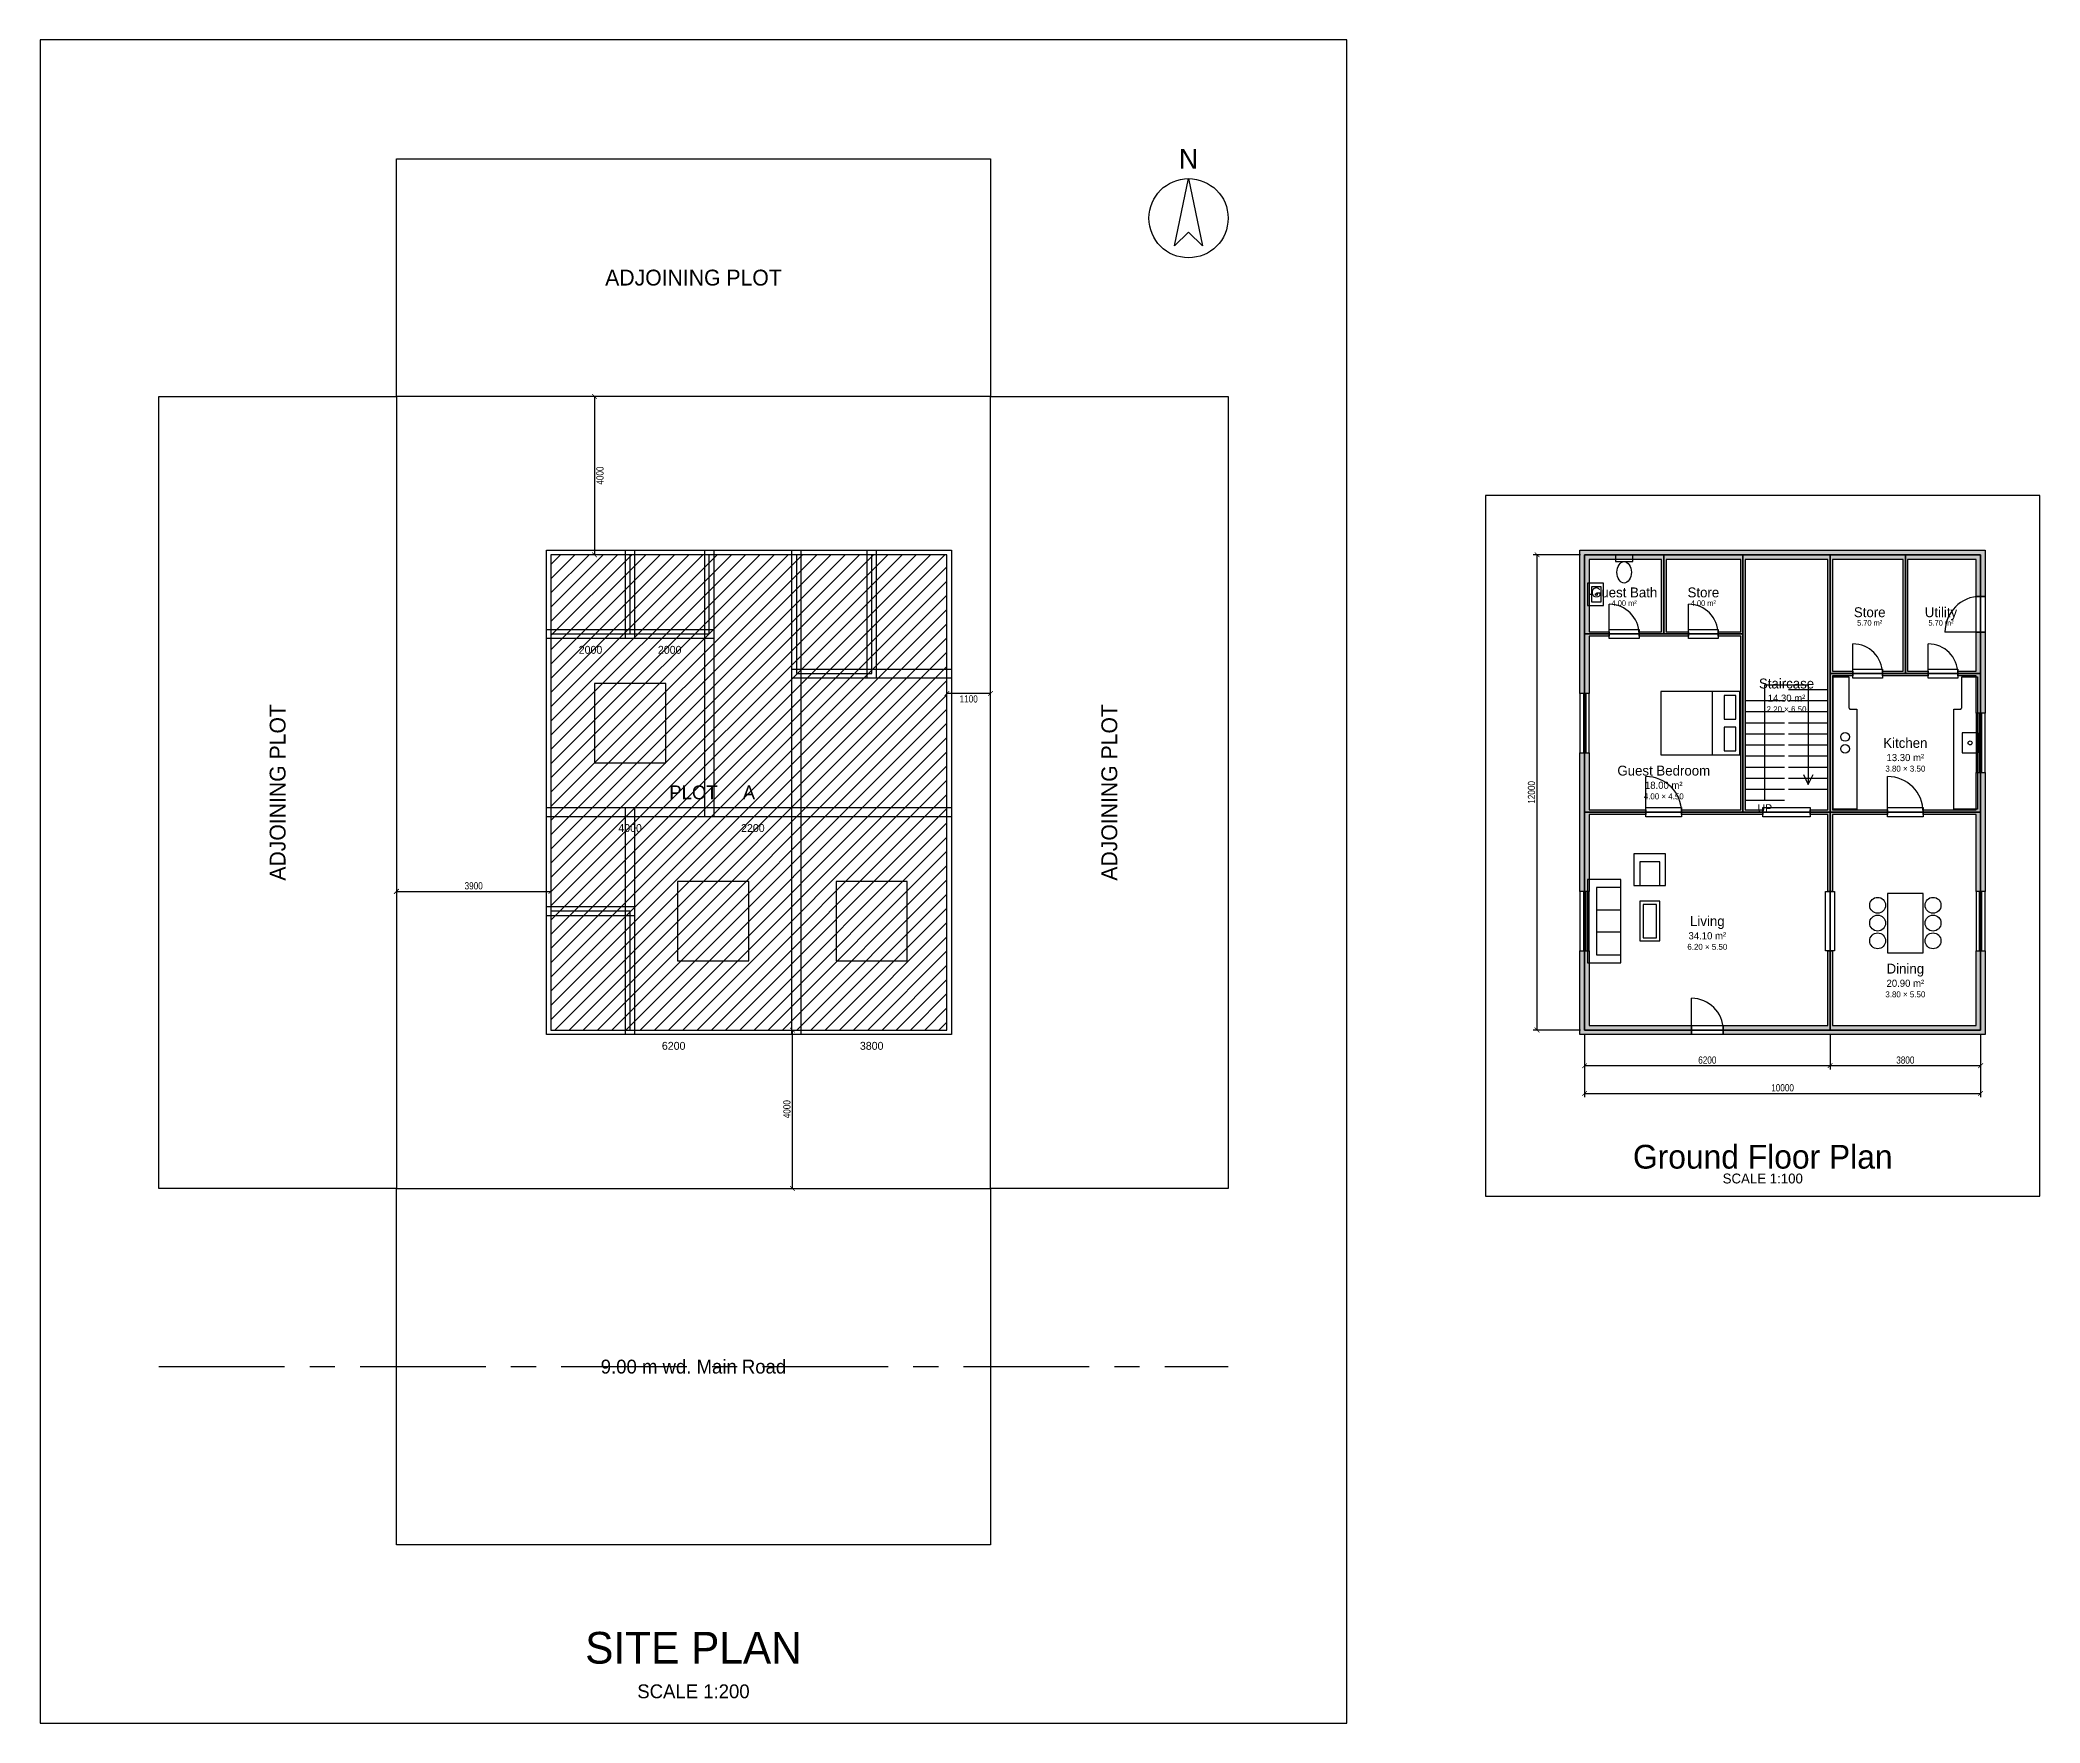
# Model space of a CAD drawing. Header units: metres. Extents: x -9 to 104, y -14 to 29.
# Drawn here: x -9 to 41.5, y -13.5 to 29 of the extents above; entities that cross this region are included whole.
import ezdxf
from ezdxf.enums import TextEntityAlignment as Align

# ---------------------------------------------------------------- set-up
doc = ezdxf.new("R2010")
doc.units = ezdxf.units.M
doc.linetypes.add('CENTER', pattern=[5.08, 3.175, -0.635, 0.635, -0.635])
for name, color, linetype in [('ANNO', 7, 'Continuous'), ('CENTRELINE', 1, 'CENTER'), ('DIMENSION', 3, 'Continuous'), ('DOOR-SWING', 2, 'Continuous'), ('FURNITURE', 8, 'Continuous'), ('GLAZING', 4, 'Continuous'), ('HATCH', 8, 'Continuous'), ('TEXT', 7, 'Continuous'), ('TITLE', 7, 'Continuous'), ('WALL', 7, 'Continuous')]:
    doc.layers.add(name, color=color, linetype=linetype)
doc.styles.add('OpenSansCondensed-Light', font='OpenSansCondensed-Light.ttf')
doc.dimstyles.new('EZDXF', dxfattribs={"dimtxt": 0.18, "dimasz": 0.12, "dimexe": 0.1, "dimexo": 0.1, "dimgap": 0.05, "dimtad": 1, "dimdec": 0, "dimlfac": 1000, "dimzin": 12, "dimdsep": 46, "dimtxsty": 'OpenSansCondensed-Light', "dimblk": 'ARCHTICK', "dimcen": 2.5, "dimazin": 3, "dimtfac": 0.5, "dimtmove": 2, "dimatfit": 3})

# ---------------------------------------------------------------- blocks, each defined once
blk = doc.blocks.new('_ARCHTICK')
at = {"color": 0, "linetype": 'BYBLOCK', "const_width": 0.15}
blk.add_lwpolyline([(-0.5, -0.5), (0.5, 0.5)], dxfattribs=at)
blk = doc.blocks.new('NORTH')
blk.add_lwpolyline([(0, 1), (0.35, -0.7), (0, -0.35), (-0.35, -0.7)], close=True)
blk.add_circle((0, 0), 1)
blk.add_text('N', height=0.5).set_placement((0, 1.5), align=Align.MIDDLE_CENTER)
blk = doc.blocks.new('SOFA-3')
for p, q in [((-0.28, -0.42), (-0.28, 0.2)), ((0.28, -0.42), (0.28, 0.2))]:
    blk.add_line(p, q)
for points in [[(-1.05, -0.42), (1.05, -0.42), (1.05, 0.42), (-1.05, 0.42)], [(-0.85, -0.42), (0.85, -0.42), (0.85, 0.2), (-0.85, 0.2)]]:
    blk.add_lwpolyline(points, close=True)
blk = doc.blocks.new('COFFEE')
for points in [[(-0.5, -0.25), (0.5, -0.25), (0.5, 0.25), (-0.5, 0.25)], [(-0.42, -0.17), (0.42, -0.17), (0.42, 0.17), (-0.42, 0.17)]]:
    blk.add_lwpolyline(points, close=True)
blk = doc.blocks.new('ARMCHAIR')
for points in [[(-0.4, -0.4), (0.4, -0.4), (0.4, 0.4), (-0.4, 0.4)], [(-0.25, -0.4), (0.25, -0.4), (0.25, 0.2), (-0.25, 0.2)]]:
    blk.add_lwpolyline(points, close=True)
blk = doc.blocks.new('DINING-6')
blk.add_lwpolyline([(-0.75, -0.45), (0.75, -0.45), (0.75, 0.45), (-0.75, 0.45)], close=True)
for centre in [(-0.45, 0.7), (0, 0.7), (0.45, 0.7), (-0.45, -0.7), (0, -0.7), (0.45, -0.7)]:
    blk.add_circle(centre, 0.2)
blk = doc.blocks.new('BED-D')
blk.add_line((-0.8, 0.3), (0.8, 0.3))
for points in [[(-0.8, -1), (0.8, -1), (0.8, 1), (-0.8, 1)], [(-0.7, 0.6), (-0.1, 0.6), (-0.1, 0.9), (-0.7, 0.9)], [(0.1, 0.6), (0.7, 0.6), (0.7, 0.9), (0.1, 0.9)]]:
    blk.add_lwpolyline(points, close=True)
blk = doc.blocks.new('WC')
blk.add_lwpolyline([(-0.22, 0.25), (0.22, 0.25), (0.22, 0.42), (-0.22, 0.42)], close=True)
blk.add_ellipse((0, -0.02), major_axis=(0, 0.27), ratio=0.68)
blk = doc.blocks.new('BASIN')
blk.add_line((0, 0.1), (0, 0.17))
for points in [[(-0.28, -0.2), (0.28, -0.2), (0.28, 0.2), (-0.28, 0.2)], [(-0.19, -0.14), (0.19, -0.14), (0.19, 0.1), (-0.19, 0.1)]]:
    blk.add_lwpolyline(points, close=True)
blk.add_circle((0, -0.02), 0.025)
blk = doc.blocks.new('BED-DOUBLE')
blk.add_lwpolyline([(0, 0), (1.8, 0), (1.8, 2), (0, 2)], close=True)

msp = doc.modelspace()

# ---------------------------------------------------------------- hatches: boundary and pattern name
at = {"layer": 'HATCH'}
h = msp.add_hatch(dxfattribs=at)
h.set_pattern_fill('ANSI31', scale=0.08)
h.paths.add_polyline_path([(3.9, 4), (13.9, 4), (13.9, 16), (3.9, 16)])
for points in [[(29.885, 13.885), (29.885, 14), (29.885, 14.115), (29.885, 15.885), (29.885, 16), (29.885, 16.115), (30.115, 16.115), (31.885, 16.115), (32, 16.115), (32.115, 16.115), (33.885, 16.115), (34, 16.115), (34.115, 16.115), (36.085, 16.115), (36.2, 16.115), (36.315, 16.115), (37.985, 16.115), (38.1, 16.115), (38.215, 16.115), (39.885, 16.115), (40, 16.115), (40.115, 16.115), (40.115, 15.885), (40.115, 14.95), (39.885, 14.95), (39.885, 15.885), (38.215, 15.885), (38.1575, 15.885), (38.1575, 13.0575), (38.675, 13.0575), (38.675, 12.9425), (38.1575, 12.9425), (38.1, 12.9425), (38.0425, 12.9425), (37.525, 12.9425), (37.525, 13.0575), (38.0425, 13.0575), (38.0425, 15.885), (37.985, 15.885), (36.315, 15.885), (36.2575, 15.885), (36.2575, 13.0575), (36.775, 13.0575), (36.775, 12.9425), (36.2575, 12.9425), (36.2575, 9.5575), (37.65, 9.5575), (37.65, 9.4425), (36.2575, 9.4425), (36.2575, 7.5), (36.1425, 7.5), (36.1425, 9.4425), (35.7, 9.4425), (35.7, 9.5575), (36.1425, 9.5575), (36.1425, 12.9425), (36.1425, 13), (36.1425, 13.0575), (36.1425, 15.885), (36.085, 15.885), (34.115, 15.885), (34.0575, 15.885), (34.0575, 14.0575), (34.0575, 14), (34.0575, 13.9425), (34.0575, 9.5575), (34.5, 9.5575), (34.5, 9.4425), (34.0575, 9.4425), (34, 9.4425), (33.9425, 9.4425), (32.45, 9.4425), (32.45, 9.5575), (33.9425, 9.5575), (33.9425, 13.9425), (33.375, 13.9425), (33.375, 14.0575), (33.9425, 14.0575), (33.9425, 15.885), (33.885, 15.885), (32.115, 15.885), (32.0575, 15.885), (32.0575, 14.0575), (32.625, 14.0575), (32.625, 13.9425), (32.0575, 13.9425), (32, 13.9425), (31.9425, 13.9425), (31.375, 13.9425), (31.375, 14.0575), (31.9425, 14.0575), (31.9425, 15.885), (31.885, 15.885), (30.115, 15.885), (30.115, 14.115), (30.115, 14.0575), (30.625, 14.0575), (30.625, 13.9425), (30.115, 13.9425), (30.115, 13.885), (30.115, 12.5), (29.885, 12.5)], [(40.115, 13.115), (40.115, 13), (40.115, 12.885), (40.115, 12), (39.885, 12), (39.885, 12.885), (39.885, 12.9425), (39.425, 12.9425), (39.425, 13.0575), (39.885, 13.0575), (39.885, 13.115), (39.885, 14.05), (40.115, 14.05)], [(29.885, 9.385), (29.885, 9.5), (29.885, 9.615), (29.885, 11), (30.115, 11), (30.115, 9.615), (30.115, 9.5575), (31.55, 9.5575), (31.55, 9.4425), (30.115, 9.4425), (30.115, 9.385), (30.115, 7.5), (29.885, 7.5)], [(40.115, 9.615), (40.115, 9.5), (40.115, 9.385), (40.115, 7.5), (39.885, 7.5), (39.885, 9.385), (39.885, 9.4425), (38.55, 9.4425), (38.55, 9.5575), (39.885, 9.5575), (39.885, 9.615), (39.885, 10.5), (40.115, 10.5)], [(29.885, 3.885), (29.885, 4.115), (29.885, 6), (30.115, 6), (30.115, 4.115), (32.7, 4.115), (32.7, 3.885), (30.115, 3.885), (30, 3.885)], [(40.115, 4.115), (40.115, 4), (40.115, 3.885), (39.885, 3.885), (36.315, 3.885), (36.2, 3.885), (36.085, 3.885), (33.5, 3.885), (33.5, 4.115), (36.085, 4.115), (36.1425, 4.115), (36.1425, 6), (36.2575, 6), (36.2575, 4.115), (36.315, 4.115), (39.885, 4.115), (39.885, 6), (40.115, 6)]]:
    msp.add_hatch(color=8, dxfattribs=at).paths.add_polyline_path(points)

# ---------------------------------------------------------------- linework, layer by layer
at = {"layer": '_Site Plan'}
msp.add_lwpolyline([(24, -13.5), (24, 29), (-9, 29), (-9, -13.5)], close=True, dxfattribs=at)
at = {"layer": '_Window'}
for points in [[(29.885, 12.5), (29.885, 11), (30.115, 11), (30.115, 12.5)], [(40.115, 10.5), (40.115, 12), (39.885, 12), (39.885, 10.5)], [(29.885, 7.5), (29.885, 6), (30.115, 6), (30.115, 7.5)], [(40.115, 6), (40.115, 7.5), (39.885, 7.5), (39.885, 6)]]:
    msp.add_lwpolyline(points, close=True, dxfattribs=at)
at = {"layer": 'A-AREA-ROOMS'}
for points in [[(30, 14), (32, 14), (32, 16), (30, 16)], [(32, 14), (34, 14), (34, 16), (32, 16)], [(34, 9.5), (36.2, 9.5), (36.2, 16), (34, 16)], [(36.2, 13), (38.1, 13), (38.1, 16), (36.2, 16)], [(38.1, 13), (40, 13), (40, 16), (38.1, 16)], [(30, 9.5), (34, 9.5), (34, 14), (30, 14)], [(36.2, 9.5), (40, 9.5), (40, 13), (36.2, 13)], [(30, 4), (36.2, 4), (36.2, 9.5), (30, 9.5)], [(36.2, 4), (40, 4), (40, 9.5), (36.2, 9.5)]]:
    msp.add_lwpolyline(points, close=True, dxfattribs=at)
at = {"layer": 'A-DOOR'}
for points in [[(39.885, 14.05), (39.885, 14.95), (40.115, 14.95), (40.115, 14.05)], [(30.625, 14.115), (31.375, 14.115), (31.375, 13.885), (30.625, 13.885)], [(32.625, 14.115), (33.375, 14.115), (33.375, 13.885), (32.625, 13.885)], [(36.775, 13.115), (37.525, 13.115), (37.525, 12.885), (36.775, 12.885)], [(38.675, 13.115), (39.425, 13.115), (39.425, 12.885), (38.675, 12.885)], [(31.55, 9.615), (32.45, 9.615), (32.45, 9.385), (31.55, 9.385)], [(35.7, 9.385), (34.5, 9.385), (34.5, 9.615), (35.7, 9.615)], [(37.65, 9.615), (38.55, 9.615), (38.55, 9.385), (37.65, 9.385)], [(36.085, 6), (36.085, 7.5), (36.315, 7.5), (36.315, 6)], [(32.7, 4.115), (33.5, 4.115), (33.5, 3.885), (32.7, 3.885)]]:
    msp.add_lwpolyline(points, close=True, dxfattribs=at)
at = {"layer": 'A-STAIR'}
msp.add_lwpolyline([(34, 9.5), (36.2, 9.5), (36.2, 16), (34, 16)], close=True, dxfattribs=at)
for points in [[(34.05, 12.32), (35.05, 12.32)], [(35.15, 12.6), (36.15, 12.6)], [(35.15, 12.32), (36.15, 12.32)], [(34.05, 12.04), (35.05, 12.04)], [(34.05, 11.76), (35.05, 11.76)], [(35.15, 12.04), (36.15, 12.04)], [(35.15, 11.76), (36.15, 11.76)], [(34.05, 11.48), (35.05, 11.48)], [(34.05, 11.2), (35.05, 11.2)], [(35.15, 11.48), (36.15, 11.48)], [(35.15, 11.2), (36.15, 11.2)], [(34.05, 10.92), (35.05, 10.92)], [(34.05, 10.64), (35.05, 10.64)], [(35.15, 10.92), (36.15, 10.92)], [(35.15, 10.64), (36.15, 10.64)], [(34.05, 10.36), (35.05, 10.36)], [(35.15, 10.36), (36.15, 10.36)], [(34.05, 10.08), (35.05, 10.08)], [(34.05, 9.8), (35.05, 9.8)], [(35.15, 10.08), (36.15, 10.08)]]:
    msp.add_lwpolyline(points, dxfattribs=at)
at = {"layer": 'A-WALL'}
for points in [[(3.785, 16.115), (6.015, 16.115), (6.015, 13.885), (3.785, 13.885)], [(3.785, 16.115), (8.015, 16.115), (8.015, 13.885), (3.785, 13.885)], [(5.785, 16.115), (8.015, 16.115), (8.015, 13.885), (5.785, 13.885)], [(7.785, 16.115), (10.215, 16.115), (10.215, 9.385), (7.785, 9.385)], [(7.785, 16.115), (10.215, 16.115), (10.215, 9.385), (7.785, 9.385)], [(9.985, 16.115), (12.115, 16.115), (12.115, 12.885), (9.985, 12.885)], [(9.985, 16.115), (12.115, 16.115), (12.115, 12.885), (9.985, 12.885)], [(11.885, 16.115), (14.015, 16.115), (14.015, 12.885), (11.885, 12.885)], [(11.885, 16.115), (14.015, 16.115), (14.015, 12.885), (11.885, 12.885)], [(3.785, 14.115), (8.015, 14.115), (8.015, 9.385), (3.785, 9.385)], [(3.785, 14.115), (8.015, 14.115), (8.015, 9.385), (3.785, 9.385)], [(9.985, 13.115), (14.015, 13.115), (14.015, 9.385), (9.985, 9.385)], [(9.985, 13.115), (14.015, 13.115), (14.015, 9.385), (9.985, 9.385)], [(3.785, 9.615), (10.215, 9.615), (10.215, 3.885), (3.785, 3.885)], [(3.785, 9.615), (6.015, 9.615), (6.015, 6.885), (3.785, 6.885)], [(5.785, 9.615), (10.215, 9.615), (10.215, 3.885), (5.785, 3.885)], [(9.985, 9.615), (14.015, 9.615), (14.015, 3.885), (9.985, 3.885)], [(9.985, 9.615), (14.015, 9.615), (14.015, 3.885), (9.985, 3.885)], [(3.785, 7.115), (6.015, 7.115), (6.015, 3.885), (3.785, 3.885)]]:
    msp.add_lwpolyline(points, close=True, dxfattribs=at)
at = {"layer": 'ANNO'}
for points in [[(15, 20), (0, 20), (0, 26), (15, 26)], [(0, 20), (0, 0), (-6, 0), (-6, 20)], [(15, 0), (15, 20), (21, 20), (21, 0)]]:
    msp.add_lwpolyline(points, close=True, dxfattribs=at)
for points in [[(34.55, 9.8), (34.55, 12.72), (35.65, 12.72), (35.65, 10.2)], [(35.53, 10.45), (35.65, 10.2), (35.77, 10.45)]]:
    msp.add_lwpolyline(points, dxfattribs=at)
at = {"layer": 'BUA'}
msp.add_lwpolyline([(30, 14), (30, 16), (32, 16), (34, 16), (36.2, 16), (38.1, 16), (40, 16), (40, 13), (40, 9.5), (40, 4), (36.2, 4), (30, 4), (30, 9.5)], close=True, dxfattribs=at)
at = {"layer": 'BUILDING OUTLINE'}
msp.add_lwpolyline([(3.9, 4), (13.9, 4), (13.9, 16), (3.9, 16)], close=True, dxfattribs=at)
at = {"layer": 'CENTRELINE'}
msp.add_line((-6, -4.5), (21, -4.5), dxfattribs=at)
at = {"layer": 'DOOR-SWING'}
for p, q in [((30.625, 14), (30.625, 14.75)), ((32.625, 14), (32.625, 14.75)), ((36.775, 13), (36.775, 13.75)), ((38.675, 13), (38.675, 13.75)), ((40, 14.05), (39.1, 14.05)), ((31.55, 9.5), (31.55, 10.4)), ((37.65, 9.5), (37.65, 10.4)), ((32.7, 4), (32.7, 4.8))]:
    msp.add_line(p, q, dxfattribs=at)
for centre, radius, start, end in [((30.625, 14), 0.75, 0, 90), ((32.625, 14), 0.75, 0, 90), ((40, 14.05), 0.9, 90, 180), ((36.775, 13), 0.75, 0, 90), ((38.675, 13), 0.75, 0, 90), ((31.55, 9.5), 0.9, 0, 90), ((37.65, 9.5), 0.9, 0, 90), ((32.7, 4), 0.8, 0, 90)]:
    msp.add_arc(centre, radius, start, end, dxfattribs=at)
at = {"layer": 'FURNITURE'}
for points in [[(36.2775, 12.9225), (36.675, 12.9225), (36.675, 12.15), (36.6752, 12.1451), (36.676, 12.1402), (36.6772, 12.1355), (36.6788, 12.1309), (36.6809, 12.1264), (36.6834, 12.1222), (36.6863, 12.1183), (36.6896, 12.1146), (36.6933, 12.1113), (36.6972, 12.1084), (36.7014, 12.1059), (36.7059, 12.1038), (36.7105, 12.1022), (36.7152, 12.101), (36.7201, 12.1002), (36.725, 12.1), (36.8775, 12.1), (36.8775, 9.5775), (36.2775, 9.5775)], [(39.3225, 12.1), (39.475, 12.1), (39.4799, 12.1002), (39.4848, 12.101), (39.4895, 12.1022), (39.4941, 12.1038), (39.4986, 12.1059), (39.5028, 12.1084), (39.5067, 12.1113), (39.5104, 12.1146), (39.5137, 12.1183), (39.5166, 12.1222), (39.5191, 12.1264), (39.5212, 12.1309), (39.5228, 12.1355), (39.524, 12.1402), (39.5248, 12.1451), (39.525, 12.15), (39.525, 12.9225), (39.9225, 12.9225), (39.9225, 9.5775), (39.3225, 9.5775)], [(39.5364, 11), (39.9364, 11), (39.9364, 11.5), (39.5364, 11.5)]]:
    msp.add_lwpolyline(points, close=True, dxfattribs=at)
for centre, radius in [((36.5775, 11.4), 0.11), ((36.5775, 11.1), 0.11), ((39.7364, 11.25), 0.05)]:
    msp.add_circle(centre, radius, dxfattribs=at)
at = {"layer": 'GLAZING'}
for p, q in [((29.97, 12.5), (29.97, 11)), ((30.03, 12.5), (30.03, 11)), ((39.97, 10.5), (39.97, 12)), ((40.03, 10.5), (40.03, 12)), ((29.97, 7.5), (29.97, 6)), ((30.03, 7.5), (30.03, 6)), ((39.97, 6), (39.97, 7.5)), ((40.03, 6), (40.03, 7.5))]:
    msp.add_line(p, q, dxfattribs=at)
at = {"layer": 'HATCH'}
for points in [[(3.9, 14), (5.9, 14), (5.9, 16), (3.9, 16)], [(3.9, 14), (7.9, 14), (7.9, 16), (3.9, 16)], [(10.1, 13), (12, 13), (12, 16), (10.1, 16)], [(3.9, 4), (5.9, 4), (5.9, 7), (3.9, 7)]]:
    msp.add_lwpolyline(points, close=True, dxfattribs=at)
at = {"layer": 'ROAD'}
msp.add_lwpolyline([(0, 0), (15, 0), (15, -9), (0, -9)], close=True, dxfattribs=at)
at = {"layer": 'SHEET FRAMES'}
msp.add_lwpolyline([(27.5, -0.2), (41.5, -0.2), (41.5, 17.5), (27.5, 17.5)], close=True, dxfattribs=at)
at = {"layer": 'SITE BOUNDARY'}
msp.add_lwpolyline([(0, 0), (15, 0), (15, 20), (0, 20)], close=True, dxfattribs=at)
at = {"layer": 'WALL'}
for points in [[(29.885, 13.885), (29.885, 14), (29.885, 14.115), (29.885, 15.885), (29.885, 16), (29.885, 16.115), (30.115, 16.115), (31.885, 16.115), (32, 16.115), (32.115, 16.115), (33.885, 16.115), (34, 16.115), (34.115, 16.115), (36.085, 16.115), (36.2, 16.115), (36.315, 16.115), (37.985, 16.115), (38.1, 16.115), (38.215, 16.115), (39.885, 16.115), (40, 16.115), (40.115, 16.115), (40.115, 15.885), (40.115, 14.95), (39.885, 14.95), (39.885, 15.885), (38.215, 15.885), (38.1575, 15.885), (38.1575, 13.0575), (38.675, 13.0575), (38.675, 12.9425), (38.1575, 12.9425), (38.1, 12.9425), (38.0425, 12.9425), (37.525, 12.9425), (37.525, 13.0575), (38.0425, 13.0575), (38.0425, 15.885), (37.985, 15.885), (36.315, 15.885), (36.2575, 15.885), (36.2575, 13.0575), (36.775, 13.0575), (36.775, 12.9425), (36.2575, 12.9425), (36.2575, 9.5575), (37.65, 9.5575), (37.65, 9.4425), (36.2575, 9.4425), (36.2575, 7.5), (36.1425, 7.5), (36.1425, 9.4425), (35.7, 9.4425), (35.7, 9.5575), (36.1425, 9.5575), (36.1425, 12.9425), (36.1425, 13), (36.1425, 13.0575), (36.1425, 15.885), (36.085, 15.885), (34.115, 15.885), (34.0575, 15.885), (34.0575, 14.0575), (34.0575, 14), (34.0575, 13.9425), (34.0575, 9.5575), (34.5, 9.5575), (34.5, 9.4425), (34.0575, 9.4425), (34, 9.4425), (33.9425, 9.4425), (32.45, 9.4425), (32.45, 9.5575), (33.9425, 9.5575), (33.9425, 13.9425), (33.375, 13.9425), (33.375, 14.0575), (33.9425, 14.0575), (33.9425, 15.885), (33.885, 15.885), (32.115, 15.885), (32.0575, 15.885), (32.0575, 14.0575), (32.625, 14.0575), (32.625, 13.9425), (32.0575, 13.9425), (32, 13.9425), (31.9425, 13.9425), (31.375, 13.9425), (31.375, 14.0575), (31.9425, 14.0575), (31.9425, 15.885), (31.885, 15.885), (30.115, 15.885), (30.115, 14.115), (30.115, 14.0575), (30.625, 14.0575), (30.625, 13.9425), (30.115, 13.9425), (30.115, 13.885), (30.115, 12.5), (29.885, 12.5)], [(40.115, 13.115), (40.115, 13), (40.115, 12.885), (40.115, 12), (39.885, 12), (39.885, 12.885), (39.885, 12.9425), (39.425, 12.9425), (39.425, 13.0575), (39.885, 13.0575), (39.885, 13.115), (39.885, 14.05), (40.115, 14.05)], [(29.885, 9.385), (29.885, 9.5), (29.885, 9.615), (29.885, 11), (30.115, 11), (30.115, 9.615), (30.115, 9.5575), (31.55, 9.5575), (31.55, 9.4425), (30.115, 9.4425), (30.115, 9.385), (30.115, 7.5), (29.885, 7.5)], [(40.115, 9.615), (40.115, 9.5), (40.115, 9.385), (40.115, 7.5), (39.885, 7.5), (39.885, 9.385), (39.885, 9.4425), (38.55, 9.4425), (38.55, 9.5575), (39.885, 9.5575), (39.885, 9.615), (39.885, 10.5), (40.115, 10.5)], [(29.885, 3.885), (29.885, 4.115), (29.885, 6), (30.115, 6), (30.115, 4.115), (32.7, 4.115), (32.7, 3.885), (30.115, 3.885), (30, 3.885)], [(40.115, 4.115), (40.115, 4), (40.115, 3.885), (39.885, 3.885), (36.315, 3.885), (36.2, 3.885), (36.085, 3.885), (33.5, 3.885), (33.5, 4.115), (36.085, 4.115), (36.1425, 4.115), (36.1425, 6), (36.2575, 6), (36.2575, 4.115), (36.315, 4.115), (39.885, 4.115), (39.885, 6), (40.115, 6)]]:
    msp.add_lwpolyline(points, close=True, dxfattribs=at)

# ---------------------------------------------------------------- block references
at = {"layer": 'A-FURN'}
for p in [(5, 10.75), (5, 10.75), (7.1, 5.75), (11.1, 5.75)]:
    msp.add_blockref('BED-DOUBLE', p, dxfattribs=at)
at = {"layer": 'ANNO'}
msp.add_blockref('NORTH', (20, 24.5), dxfattribs=at)
at = {"layer": 'FURNITURE'}
for name, p in [('WC', (31, 15.5775)), ('ARMCHAIR', (31.6475, 8.05))]:
    msp.add_blockref(name, p, dxfattribs=at)
for name, p, rotation in [('BASIN', (30.2775, 15), 90), ('BED-D', (32.9225, 11.75), 270), ('SOFA-3', (30.4975, 6.75), 90), ('COFFEE', (31.6475, 6.75), 90), ('DINING-6', (38.1, 6.7), 90)]:
    msp.add_blockref(name, p, dxfattribs=dict(at, rotation=rotation))

# ---------------------------------------------------------------- texts
at = {"layer": '_Site Plan'}
msp.add_text('SITE PLAN', height=0.8, dxfattribs=at).set_placement((7.5, -11.6), align=Align.MIDDLE_CENTER)
at = {"layer": 'A-ANNO-DIMS'}
for s, p in [('2000', (4.9, 13.6)), ('2000', (6.9, 13.6)), ('4000', (5.9, 9.1)), ('2200', (9, 9.1)), ('6200', (7, 3.6)), ('3800', (12, 3.6))]:
    msp.add_text(s, height=0.2, dxfattribs=at).set_placement(p, align=Align.MIDDLE_CENTER)
at = {"layer": 'A-AREA-ROOMS'}
for s, p in [('Guest Bath', (31, 15.05)), ('Store', (33, 15.05)), ('Store', (37.2, 14.55)), ('Utility', (39, 14.55)), ('Staircase', (35.1, 12.75)), ('Kitchen', (38.1, 11.25)), ('Guest Bedroom', (32, 10.55)), ('Living', (33.1, 6.75)), ('Dining', (38.1, 5.55))]:
    msp.add_text(s, height=0.25, dxfattribs=at).set_placement(p, align=Align.MIDDLE_CENTER)
at = {"layer": 'ANNO'}
for s, height, p in [('ADJOINING PLOT', 0.4, (7.5, 23)), ('UP', 0.2, (34.55, 9.6))]:
    msp.add_text(s, height=height, dxfattribs=at).set_placement(p, align=Align.MIDDLE_CENTER)
for p in [(-3, 10), (18, 10)]:
    msp.add_text('ADJOINING PLOT', height=0.4, rotation=90, dxfattribs=at).set_placement(p, align=Align.MIDDLE_CENTER)
at = {"layer": 'BUILDING OUTLINE'}
msp.add_text('A', height=0.35, dxfattribs=at).set_placement((8.9, 10), align=Align.MIDDLE_CENTER)
at = {"layer": 'ROAD'}
msp.add_text('9.00 m wd. Main Road', height=0.35, dxfattribs=at).set_placement((7.5, -4.5), align=Align.MIDDLE_CENTER)
at = {"layer": 'SHEET FRAMES'}
msp.add_text('Ground Floor Plan', height=0.6, dxfattribs=at).set_placement((34.5, 0.8), align=Align.MIDDLE_CENTER)
at = {"layer": 'SITE BOUNDARY'}
msp.add_text('PLOT', height=0.35, dxfattribs=at).set_placement((7.5, 10), align=Align.MIDDLE_CENTER)
at = {"layer": 'TEXT'}
for s, height, p in [('4.00 m²', 0.14, (31, 14.78)), ('4.00 m²', 0.14, (33, 14.78)), ('5.70 m²', 0.14, (37.2, 14.28)), ('5.70 m²', 0.14, (39, 14.28)), ('2.20 × 6.50', 0.15, (35.1, 12.1)), ('14.30 m²', 0.18, (35.1, 12.38)), ('3.80 × 3.50', 0.15, (38.1, 10.6)), ('13.30 m²', 0.18, (38.1, 10.88)), ('18.00 m²', 0.18, (32, 10.18)), ('4.00 × 4.50', 0.15, (32, 9.9)), ('6.20 × 5.50', 0.15, (33.1, 6.1)), ('34.10 m²', 0.18, (33.1, 6.38)), ('20.90 m²', 0.18, (38.1, 5.18)), ('3.80 × 5.50', 0.15, (38.1, 4.9))]:
    msp.add_text(s, height=height, dxfattribs=at).set_placement(p, align=Align.MIDDLE_CENTER)
at = {"layer": 'TITLE'}
for s, height, p in [('SCALE 1:100', 0.25, (34.5, 0.25)), ('SCALE 1:200', 0.35, (7.5, -12.7))]:
    msp.add_text(s, height=height, dxfattribs=at).set_placement(p, align=Align.MIDDLE_CENTER)

# ---------------------------------------------------------------- dimensions: what is measured, and where the dimension line sits
at = {"layer": 'DIMENSION'}
for base, p1, p2 in [((5, 20), (7.5, 20), (7.5, 16)), ((28.8, 4), (30, 4), (30, 16)), ((10, 0), (7.5, 0), (7.5, 4))]:
    msp.add_linear_dim(base=base, p1=p1, p2=p2, angle=90, dimstyle='EZDXF', dxfattribs=at).render()
for base, p1, p2 in [((15, 12.5), (15, 10), (13.9, 10)), ((0, 7.5), (0, 10), (3.9, 10)), ((30, 2.4), (30, 4), (40, 4)), ((30, 3.1), (30, 4), (36.2, 4)), ((36.2, 3.1), (36.2, 4), (40, 4))]:
    msp.add_linear_dim(base=base, p1=p1, p2=p2, dimstyle='EZDXF', dxfattribs=at).render()

doc.saveas('drawing.dxf')
